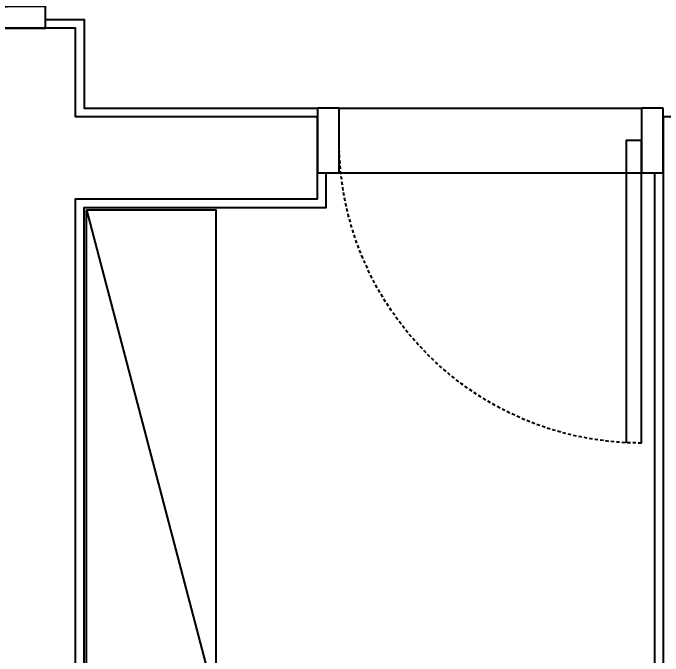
# Model space of a CAD drawing. Header units: millimetres. Extents: x -26983 to 60590, y 825 to 42375.
# Drawn here: x 59836.91 to 59866.35, y 17384.67 to 17413.77 of the extents above; entities that cross this region are included whole.
import ezdxf

# ---------------------------------------------------------------- set-up
doc = ezdxf.new("R2010")
doc.units = ezdxf.units.MM
doc.header["$LTSCALE"] = 100
doc.header["$MEASUREMENT"] = 0
doc.linetypes.add('A0-000 XR 평면도$0$HID', pattern=[2.5, 1.5, -1])
doc.linetypes.add('HID', pattern=[2.5, 1.5, -1])
doc.layers.get('0').update_dxf_attribs({"linetype": 'CONTINUOUS'})
doc.layers.get('Defpoints').update_dxf_attribs({"color": 171, "linetype": 'CONTINUOUS'})
for name, color, linetype in [('A0-000 XR 평면도$0$DOOR', 4, 'CONTINUOUS'), ('A0-000 XR 평면도$0$DOOR(OPEN ELE)', 5, 'CONTINUOUS'), ('DOOR', 4, 'CONTINUOUS'), ('DOOR(OPEN ELE)', 5, 'CONTINUOUS'), ('ELE9', 9, 'CONTINUOUS')]:
    doc.layers.add(name, color=color, linetype=linetype)
doc.styles.add('나눔바른고딕', font='NanumBarunGothic.ttf')

# ---------------------------------------------------------------- blocks, each defined once
blk = doc.blocks.new('A$C6222c99a')
at = {"layer": 'DOOR'}
for points in [[(815, 933.2), (850, 933.2), (850, 105.7), (815, 105.7)], [(0, 18.2), (50, 18.2), (50, 168.2), (0, 168.2)], [(900, 18.2), (850, 18.2), (850, 168.2), (900, 168.2)]]:
    blk.add_lwpolyline(points, close=True, dxfattribs=at)
at = {"layer": 'DOOR(OPEN ELE)', "linetype": 'HID', "ltscale": 0.05}
blk.add_arc((815, 168.2), 765, 90, 180, dxfattribs=at)
at = {"layer": 'Defpoints', "style": '나눔바른고딕'}
blk.add_text('SSD-900', height=100, dxfattribs=at).set_placement((153.4, 46.2))
blk = doc.blocks.new('A0-000 XR 평면도$0$A$C5E8D039A')
at = {"layer": 'A0-000 XR 평면도$0$DOOR'}
for points in [[(-25, 750), (-25, 800), (125, 800), (125, 750)], [(-25, 0), (-25, 50), (125, 50), (125, 0)]]:
    blk.add_lwpolyline(points, close=True, dxfattribs=at)
blk.add_lwpolyline([(750, 50), (50, 50), (50, 85), (749.2, 85)], dxfattribs=at)
at = {"layer": 'A0-000 XR 평면도$0$DOOR(OPEN ELE)', "linetype": 'A0-000 XR 평면도$0$HID', "ltscale": 0.05}
blk.add_arc((50, 50), 700, 0, 90, dxfattribs=at)
blk = doc.blocks.new('B2FF')
at = {"layer": 'ELE9', "color": 253, "ltscale": 0.1}
for points in [[(37344399.7, 551036.3), (37344489.7, 551036.3), (37344489.7, 550831.3), (37345029.7, 550831.3)], [(37339374.7, 549896.3), (37339374.7, 548251.3), (37347569.7, 548251.3), (37347569.7, 550811.3), (37347379.7, 550811.3), (37347379.7, 548441.3), (37346019.7, 548441.3), (37346019.7, 550621.3), (37346579.7, 550621.3), (37346579.7, 550811.3), (37345829.7, 550811.3), (37345829.7, 548441.3), (37344469.7, 548441.3), (37344469.7, 550621.3), (37345029.7, 550621.3), (37345029.7, 550811.3), (37344469.7, 550811.3), (37344469.7, 551016.3), (37344279.7, 551016.3), (37344279.7, 548441.3), (37339564.7, 548441.3), (37339564.7, 549896.3), (37339374.7, 549896.3)], [(37345079.7, 550831.3), (37345779.7, 550831.3)], [(37345809.7, 550681.3), (37345809.7, 549456.3), (37345799.7, 549456.3), (37345799.7, 548471.3), (37344499.7, 548471.3), (37344499.7, 549456.3), (37344489.7, 549456.3), (37344489.7, 550601.3), (37345049.7, 550601.3), (37345049.7, 550681.3)], [(37345079.7, 550681.3), (37345779.7, 550681.3)], [(37344494.7, 550596.3), (37344794.7, 549456.3)]]:
    blk.add_lwpolyline(points, dxfattribs=at)
blk.add_lwpolyline([(37344494.7, 550596.3), (37344794.7, 550596.3), (37344794.7, 549456.3), (37344494.7, 549456.3)], close=True, dxfattribs=at)
at = {"layer": 'ELE9', "color": 253, "ltscale": 0.1, "xscale": -1, "rotation": 90}
for name, p in [('A$C6222c99a', (37344417.9, 551916.3)), ('A0-000 XR 평면도$0$A$C5E8D039A', (37345829.7, 550806.3))]:
    blk.add_blockref(name, p, dxfattribs=at)

msp = doc.modelspace()

# ---------------------------------------------------------------- block references
at = {"xscale": 0.01956471256889679, "yscale": 0.01956471256889679, "zscale": 0.01956471256889679}
msp.add_blockref('B2FF', (-670794.073, 6632.608), dxfattribs=at)

doc.saveas('drawing.dxf')
